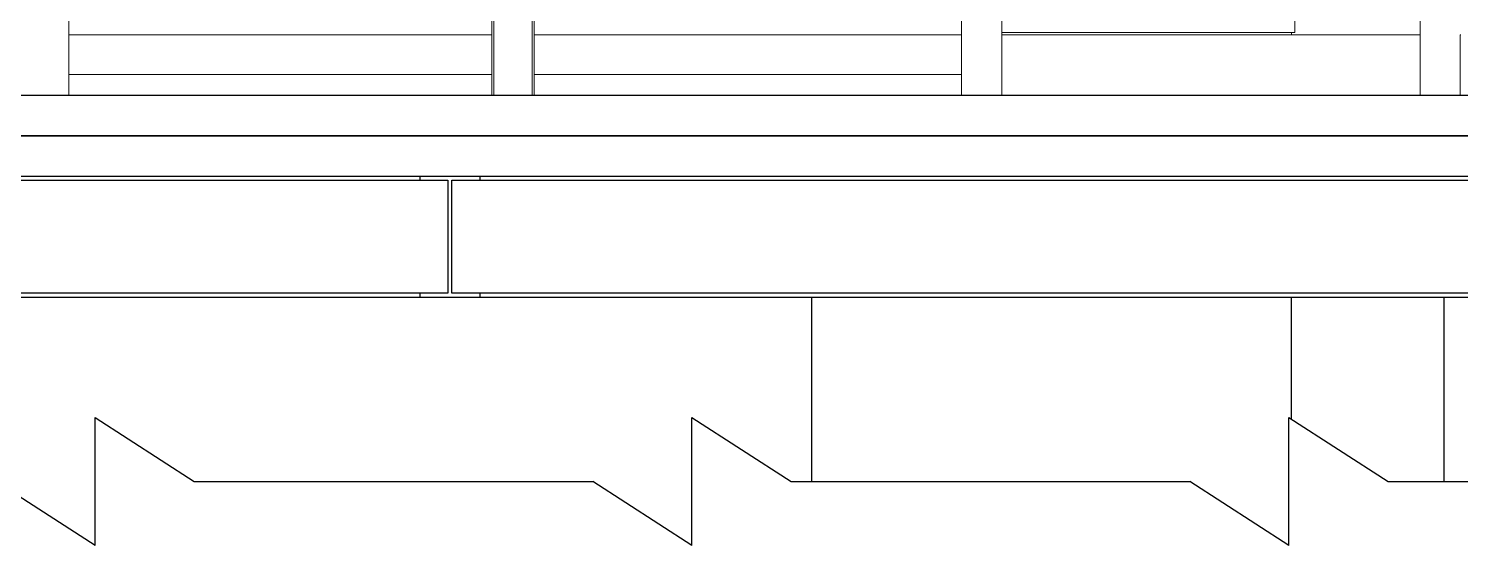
# Model space of a CAD drawing. Header units: millimetres. Extents: x -312439 to 477422, y -331570 to 212570.
# Drawn here: x 343406 to 346958, y 191594 to 192874 of the extents above; entities that cross this region are included whole.
import ezdxf

# ---------------------------------------------------------------- set-up
doc = ezdxf.new("R2010")
doc.units = ezdxf.units.MM

msp = doc.modelspace()

# ---------------------------------------------------------------- linework, layer by layer
at = {"color": 3, "linetype": 'Continuous', "lineweight": 0, "extrusion": (0, 1, 0)}
for p, q in [((343505.189, 194804.689, 0), (343505.189, 192708.782, 0)), ((344555.097, 194804.689, 0), (344555.097, 192708.782, 0)), ((344560.301, 194804.689, 0), (344560.301, 192708.782, 0)), ((344655.097, 194804.689, 0), (344655.097, 192708.782, 0)), ((344660.301, 194804.689, 0), (344660.301, 192708.782, 0)), ((346858.383, 193919.295, 0), (346858.383, 192708.782, 0)), ((345720.121, 193568.147, 0), (345720.121, 192708.782, 0)), ((345820.121, 193568.147, 0), (345820.121, 192708.782, 0)), ((346547.22, 192864.75, 0), (346547.22, 193003.782, 0)), ((343505.189, 192858.782, 0), (344555.097, 192858.782, 0)), ((344660.301, 192858.782, 0), (345720.121, 192858.782, 0)), ((345820.121, 192864.75, 0), (346547.22, 192864.75, 0)), ((345820.121, 192858.782, 0), (346858.383, 192858.782, 0)), ((346538.512, 192858.782, 0), (346538.512, 192864.75, 0)), ((346957.383, 192709.782, 0), (346957.383, 192858.782, 0)), ((346957.383, 192858.782, 0), (346959.383, 192858.782, 0)), ((343505.189, 192760.421, 0), (344555.097, 192760.421, 0)), ((345720.121, 192760.421, 0), (344660.301, 192760.421, 0)), ((346858.383, 192709.782, 0), (346957.383, 192709.782, 0))]:
    msp.add_line(p, q, dxfattribs=at)
at = {"extrusion": (0, 1, 0)}
msp.add_line((351809.752, 192708.782, 0), (342107.014, 192708.782, 0), dxfattribs=at)
at = {"color": 1, "linetype": 'Continuous', "extrusion": (0, 1, 0)}
for p, q in [((352378.512, 192608.782, 0), (341758.512, 192608.782, 0)), ((341758.512, 192508.782, 0), (352378.512, 192508.782, 0)), ((341838.512, 192498.782, 0), (344446.012, 192498.782, 0)), ((344446.012, 192498.782, 0), (344446.012, 192218.782, 0)), ((344456.012, 192498.782, 0), (347063.512, 192498.782, 0)), ((344456.012, 192218.782, 0), (344456.012, 192498.782, 0)), ((344526.012, 192498.782, 0), (344526.012, 192508.782, 0)), ((344446.012, 192218.782, 0), (341838.512, 192218.782, 0)), ((344376.012, 192218.782, 0), (344376.012, 192208.782, 0)), ((347063.512, 192218.782, 0), (344456.012, 192218.782, 0)), ((344526.012, 192208.782, 0), (344526.012, 192218.782, 0)), ((345348.512, 191752.258, 0), (345348.512, 192208.782, 0)), ((346538.512, 191907.016, 0), (346538.512, 192208.782, 0)), ((346918.011, 191752.258, 0), (346918.011, 192208.782, 0))]:
    msp.add_line(p, q, dxfattribs=at)
msp.add_line((342107.014, 192608.782, 0), (351809.752, 192608.782, 0))
at = {"color": 1, "linetype": 'Continuous', "extrusion": (-7.8306e-18, -3.28802e-32, -1)}
msp.add_line((344376.012, 192508.782, 0), (344376.012, 192498.782, 0), dxfattribs=at)
at = {"color": 1, "linetype": 'Continuous', "extrusion": (-4.8836e-18, -1.69109e-34, -1)}
msp.add_line((341758.512, 192208.782, 0), (352378.512, 192208.782, 0), dxfattribs=at)
at = {"color": 2}
for p, q in [((343570.449, 191593.684, 0), (343570.449, 191910.832, 0)), ((343570.449, 191910.832, 0), (343816.614, 191752.258, 0)), ((345051.519, 191593.684, 0), (345051.519, 191910.832, 0)), ((345051.519, 191910.832, 0), (345297.684, 191752.258, 0)), ((346532.589, 191593.684, 0), (346532.589, 191910.832, 0)), ((346532.589, 191910.832, 0), (346778.754, 191752.258, 0)), ((343570.449, 191593.684, 0), (343324.283, 191752.258, 0)), ((343816.614, 191752.258, 0), (344805.354, 191752.258, 0)), ((345051.519, 191593.684, 0), (344805.354, 191752.258, 0)), ((345297.684, 191752.258, 0), (346286.424, 191752.258, 0)), ((346532.589, 191593.684, 0), (346286.424, 191752.258, 0)), ((346778.754, 191752.258, 0), (347767.494, 191752.258, 0))]:
    msp.add_line(p, q, dxfattribs=at)

doc.saveas('drawing.dxf')
